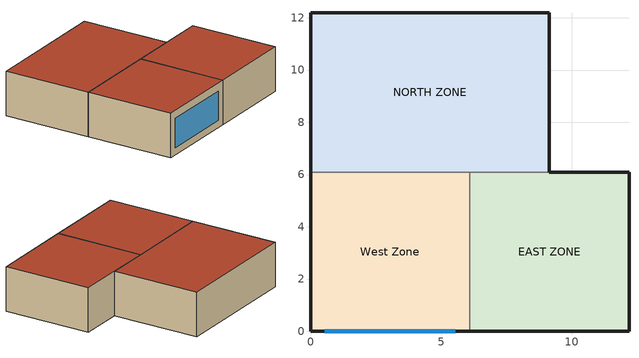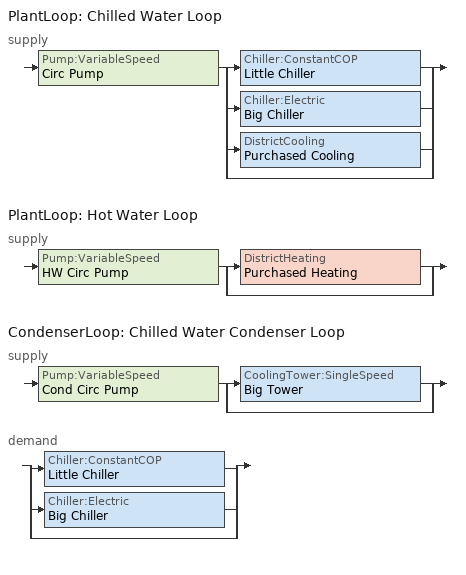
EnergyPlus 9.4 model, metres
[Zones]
West Zone
 floor ground (Slab Floor with Radiant): 0,0 0,6.1 6.1,6.1 6.1,0 z0
 wall outside (EXTWALL80): 0,6.1 0,0 6.1,0 z0:3.05
 wall to NORTH ZONE (PARTITION06): 6.1,6.1 0,6.1 z0:3.05
 wall to EAST ZONE (PARTITION06): 6.1,0 6.1,6.1 z0:3.05
 window (WIN-CON-LIGHT): 0.55,0 5.55,0 z0.5:2.5
 roof outside (ROOF34): 0,6.1 0,0 6.1,0 6.1,6.1 z3.05
EAST ZONE
 floor ground (Slab Floor with Radiant): 6.1,0 6.1,6.1 12.19,6.1 12.19,0 z0
 wall outside (EXTWALL80): 6.1,0 12.19,0 12.19,6.1 9.14,6.1 z0:3.05
 wall to NORTH ZONE (PARTITION06): 9.14,6.1 6.1,6.1 z0:3.05
 roof outside (ROOF34): 6.1,6.1 6.1,0 12.19,0 12.19,6.1 z3.05
NORTH ZONE
 floor ground (Slab Floor with Radiant): 0,6.1 0,12.19 9.14,12.19 9.14,6.1 z0
 wall outside (EXTWALL80): 9.14,6.1 9.14,12.19 0,12.19 0,6.1 z0:3.05
 roof outside (ROOF34): 0,12.19 0,6.1 9.14,6.1 9.14,12.19 z3.05
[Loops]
PlantLoop 'Chilled Water Loop'
 supply: Pump:VariableSpeed 'Circ Pump' > split
  | Chiller:ConstantCOP 'Little Chiller'
  | Chiller:Electric 'Big Chiller'
  | DistrictCooling 'Purchased Cooling'
  | bypass
PlantLoop 'Hot Water Loop'
 supply: Pump:VariableSpeed 'HW Circ Pump' > split
  | DistrictHeating 'Purchased Heating'
  | bypass
CondenserLoop 'Chilled Water Condenser Loop'
 supply: Pump:VariableSpeed 'Cond Circ Pump' > split
  | CoolingTower:SingleSpeed 'Big Tower'
  | bypass
 demand: split
  | Chiller:ConstantCOP 'Little Chiller'
  | Chiller:Electric 'Big Chiller'
  | bypass
[Building]
NONE: North Axis {deg}=0; Terrain=Suburbs; Loads Convergence Tolerance Value {W}=0.04; Temperature Convergence Tolerance Value {deltaC}=0.4; Solar Distribution=FullInteriorAndExterior; Maximum Number of Warmup Days=25; Minimum Number of Warmup Days=6
[Site:Location]
CHICAGO_IL_USA_WMO_725300: Latitude {deg}=42; Longitude {deg}=-87.88; Time Zone {hr}=-6; Elevation {m}=190
[SizingPeriod:DesignDay] Day of Month=21; Humidity Condition Type=Wetbulb; Barometric Pressure {Pa}=99063; Rain Indicator=No; Snow Indicator=No; Daylight Saving Time Indicator=No; Solar Model Indicator=ASHRAEClearSky
Name | Month | Day Type | Maximum Dry-Bulb Temperature {C} | Daily Dry-Bulb Temperature Range {deltaC} | Wetbulb or DewPoint at Maximum Dry-Bulb {C} | Wind Speed {m/s} | Wind Direction {deg} | Sky Clearness
CHICAGO Ann Htg 99% Condns DB | 1 | WinterDesignDay | -17.3 | 0 | -17.3 | 4.9 | 270 | 0
CHICAGO Ann Clg 1% Condns DB=>MWB | 7 | SummerDesignDay | 31.5 | 10.7 | 10 | 5.3 | 230 | 1
[Site:GroundTemperature:BuildingSurface]
20.03, 20.03, 20.13, 20.3, 20.43, 20.52, 20.62, 20.77, 20.78, 20.55, 20.44, 20.2
[Material] Thermal Absorptance=0.9
Name | Roughness | Thickness {m} | Conductivity {W/m-K} | Density {kg/m3} | Specific Heat {J/kg-K} | Solar Absorptance | Visible Absorptance
A1 - 1 IN STUCCO | Smooth | 0.0253898 | 0.691831 | 1858.142 | 836.8 | 0.92 | 0.92
C4 - 4 IN COMMON BRICK | Rough | 0.101498 | 0.726422 | 1922.216 | 836.8 | 0.76 | 0.76
E1 - 3 / 4 IN PLASTER OR GYP BOARD | Smooth | 0.01905 | 0.726422 | 1601.846 | 836.8 | 0.92 | 0.92
C6 - 8 IN CLAY TILE | Smooth | 0.203302 | 0.570761 | 1121.292 | 836.8 | 0.82 | 0.82
E2 - 1 / 2 IN SLAG OR STONE | Rough | 0.0127102 | 1.435549 | 881.0155 | 1673.6 | 0.55 | 0.55
E3 - 3 / 8 IN FELT AND MEMBRANE | Rough | 0.00954024 | 0.190253 | 1121.292 | 1673.6 | 0.75 | 0.75
B5 - 1 IN DENSE INSULATION | VeryRough | 0.0253898 | 0.0432394 | 91.30524 | 836.8 | 0.5 | 0.5
C12 - 2 IN HW CONCRETE | MediumRough | 0.0509016 | 1.729577 | 2242.585 | 836.8 | 0.65 | 0.65
CONCRETE - DRIED SAND AND GRAVEL 4 IN | MediumRough | 0.1 | 1.29 | 2242.58 | 830 | 0.6 | 0.6
INS - EXPANDED EXT POLYSTYRENE R12 2 IN | Rough | 0.05 | 0.02 | 56.06 | 1210 | 0.5 | 0.5
GYP1 | MediumRough | 0.0127 | 0.7845 | 1842.12 | 988 | 0.5 | 0.5
GYP2 | MediumRough | 0.01905 | 0.7845 | 1842.12 | 988 | 0.5 | 0.5
FINISH FLOORING - TILE 1 / 16 IN | Smooth | 0.0016 | 0.17 | 1922.21 | 1250 | 0.5 | 0.5
[WindowMaterial:Glazing]
WIN-LAY-GLASS-LIGHT: Optical Data Type=SpectralAverage; Thickness {m}=0.003; Solar Transmittance at Normal Incidence=0.9; Front Side Solar Reflectance at Normal Incidence=0.031; Back Side Solar Reflectance at Normal Incidence=0.031; Visible Transmittance at Normal Incidence=0.9; Front Side Visible Reflectance at Normal Incidence=0.05; Back Side Visible Reflectance at Normal Incidence=0.05; Infrared Transmittance at Normal Incidence=0; Front Side Infrared Hemispherical Emissivity=0.84; Back Side Infrared Hemispherical Emissivity=0.84; Conductivity {W/m-K}=0.9
[Construction]
EXTWALL80: A1 - 1 IN STUCCO, C4 - 4 IN COMMON BRICK, E1 - 3 / 4 IN PLASTER OR GYP BOARD
PARTITION06: E1 - 3 / 4 IN PLASTER OR GYP BOARD, C6 - 8 IN CLAY TILE, E1 - 3 / 4 IN PLASTER OR GYP BOARD
ROOF34: E2 - 1 / 2 IN SLAG OR STONE, E3 - 3 / 8 IN FELT AND MEMBRANE, B5 - 1 IN DENSE INSULATION, C12 - 2 IN HW CONCRETE
WIN-CON-LIGHT: WIN-LAY-GLASS-LIGHT
[Construction:InternalSource]
Slab Floor with Radiant: 4, 4, 1, 0.1524, 0, CONCRETE - DRIED SAND AND GRAVEL 4 IN, INS - EXPANDED EXT POLYSTYRENE R12 2 IN, GYP1, GYP2, FINISH FLOORING - TILE 1 / 16 IN
[Zone] Type=1; Multiplier=1; Ceiling Height {m}=autocalculate; Volume {m3}=autocalculate
West Zone; EAST ZONE; NORTH ZONE
[People] Number of People Schedule=BLDG Sch   1; Number of People Calculation Method=people; Fraction Radiant=0.3; Activity Level Schedule=Activity Sch; Carbon Dioxide Generation Rate {m3/s-W}=3.82E-8; Mean Radiant Temperature Calculation Type=zoneaveraged; Work Efficiency Schedule=Work Eff Sch; Clothing Insulation Calculation Method=ClothingInsulationSchedule; Clothing Insulation Schedule=Clothing Sch; Air Velocity Schedule=Air Velo Sch; Thermal Comfort Model 1 Type=FANGER
Name | Zone or ZoneList | Number of People
West Zone | West Zone | 3
EAST ZONE | EAST ZONE | 3
NORTH ZONE | NORTH ZONE | 4
[ElectricEquipment] Schedule=BLDG Sch   2; Design Level Calculation Method=EquipmentLevel; Fraction Latent=0; Fraction Radiant=0.3; Fraction Lost=0
Name | Zone or ZoneList | Design Level {W}
West Zone ElecEq 1 | West Zone | 2928.751
EAST ZONE ElecEq 1 | EAST ZONE | 1464.375
NORTH ZONE ElecEq 1 | NORTH ZONE | 2928.751
[Lights] Schedule=BLDG Sch   3; Design Level Calculation Method=LightingLevel; Return Air Fraction=0; Fraction Radiant=0.2; Fraction Visible=0.2; Fraction Replaceable=0
Name | Zone or ZoneList | Lighting Level {W}
EAST ZONE Lights 1 | EAST ZONE | 1464.375
NORTH ZONE Lights 1 | NORTH ZONE | 878.6252
[ZoneInfiltration:DesignFlowRate] Schedule=ON; Design Flow Rate Calculation Method=flow/zone; Constant Term Coefficient=1; Temperature Term Coefficient=0; Velocity Term Coefficient=0; Velocity Squared Term Coefficient=0
Name | Zone or ZoneList | Design Flow Rate {m3/s}
West Zone Infil 1 | West Zone | 0.01
EAST ZONE Infil 1 | EAST ZONE | 0.01
NORTH ZONE Infil 1 | NORTH ZONE | 0.015
[Sizing:Zone] Zone Cooling Design Supply Air Temperature Input Method=SupplyAirTemperature; Zone Cooling Design Supply Air Temperature {C}=16; Zone Heating Design Supply Air Temperature Input Method=SupplyAirTemperature; Zone Heating Design Supply Air Temperature {C}=40; Zone Cooling Design Supply Air Humidity Ratio {kgWater/kgDryAir}=0.009; Zone Heating Design Supply Air Humidity Ratio {kgWater/kgDryAir}=0.004; Zone Heating Sizing Factor=0; Zone Cooling Sizing Factor=0; Cooling Design Air Flow Method=DesignDay; Cooling Design Air Flow Rate {m3/s}=0; Heating Design Air Flow Method=DesignDay; Heating Design Air Flow Rate {m3/s}=0; Account for Dedicated Outdoor Air System=No; Dedicated Outdoor Air System Control Strategy=NeutralSupplyAir; Dedicated Outdoor Air Low Setpoint Temperature for Design {C}=autosize; Dedicated Outdoor Air High Setpoint Temperature for Design {C}=autosize
Name | Design Specification Outdoor Air Object
West Zone | SZ DSOA West Zone
EAST ZONE | SZ DSOA EAST ZONE
NORTH ZONE | SZ DSOA NORTH ZONE
[DesignSpecification:OutdoorAir] Outdoor Air Method=flow/person; Outdoor Air Flow per Person {m3/s-person}=0.00944; Outdoor Air Flow per Zone Floor Area {m3/s-m2}=0; Outdoor Air Flow per Zone {m3/s}=0
SZ DSOA West Zone; SZ DSOA EAST ZONE; SZ DSOA NORTH ZONE
[Sizing:Plant]
Name | Loop Type | Design Loop Exit Temperature {C} | Loop Design Temperature Difference {deltaC}
Hot Water Loop | heating | 60 | 10
Chilled Water Loop | cooling | 6.7 | 2
[PlantLoop] Fluid Type=Water; Minimum Loop Flow Rate {m3/s}=0; Plant Loop Volume {m3}=autocalculate; Load Distribution Scheme=Optimal
Name | Plant Equipment Operation Scheme | Maximum Loop Temperature {C} | Minimum Loop Temperature {C} | Maximum Loop Flow Rate {m3/s}
Chilled Water Loop | CW Loop Operation | 98 | 1 | 0.0039
Hot Water Loop | Hot Loop Operation | 100 | 10 | 0.0043
[SetpointManager:Scheduled] Control Variable=Temperature
Name | Schedule | Setpoint Node or NodeList
Chilled Water Loop Setpoint Manager | CW Loop Temp Schedule | Chilled Water Loop Setpoint Node List
Big Chiller Setpoint Manager | CW Loop Temp Schedule | Big Chiller Outlet Node
Little Chiller Setpoint Manager | CW Loop Temp Schedule | Little Chiller Outlet Node
Hot Water Loop Setpoint Manager | HW Loop Temp Schedule | Hot Water Loop Setpoint Node List
[PlantEquipmentOperationSchemes]
Name | Control Scheme 1 | Control Scheme 1 Schedule | Control Scheme 2 | Control Scheme 2 Schedule
CW Loop Operation | Peak Operation | On Peak | Off Peak Operation | Off Peak
Hot Loop Operation | Purchased Only | ON
[PlantEquipmentOperation:CoolingLoad] Load Range 1 Lower Limit {W}=0
Name | Load Range 1 Upper Limit {W} | Range 1 Equipment List | Load Range 2 Lower Limit {W} | Load Range 2 Upper Limit {W} | Range 2 Equipment List | Load Range 3 Lower Limit {W} | Load Range 3 Upper Limit {W} | Range 3 Equipment List
Peak Operation | 70000 | Chiller Plant | 70000 | 245000 | Chiller Plant and Purchased | 245000 | 500000 | Purchased Only
Off Peak Operation | 900000 | All Chillers
Year Round Tower Operation | 90000000 | All Towers
[PlantEquipmentList]
Chiller Plant: Little Chiller
Chiller Plant and Purchased: Big Chiller, Purchased Cooling
Purchased Only: Purchased Cooling
All Chillers: Big Chiller, Little Chiller
heating plant: Purchased Heating
[DistrictCooling]
Purchased Cooling: Nominal Capacity {W}=680000
[Chiller:Electric]
Big Chiller: Condenser Type=WaterCooled; Nominal Capacity {W}=45000; Nominal COP {W/W}=2.75; Minimum Part Load Ratio=.15; Maximum Part Load Ratio=1; Optimum Part Load Ratio=.65; Design Condenser Inlet Temperature {C}=29.44; Temperature Rise Coefficient=2.682759; Design Chilled Water Outlet Temperature {C}=6.667; Design Chilled Water Flow Rate {m3/s}=0.0039; Design Condenser Fluid Flow Rate {m3/s}=0.0011; Coefficient 1 of Capacity Ratio Curve=0.944836; Coefficient 2 of Capacity Ratio Curve=-0.0570088; Coefficient 3 of Capacity Ratio Curve=-0.00185486; Coefficient 1 of Power Ratio Curve=1.907846; Coefficient 2 of Power Ratio Curve=-1.20499; Coefficient 3 of Power Ratio Curve=0.263462; Coefficient 1 of Full Load Ratio Curve=0.03303; Coefficient 2 of Full Load Ratio Curve=0.6852; Coefficient 3 of Full Load Ratio Curve=0.2818; Chilled Water Outlet Temperature Lower Limit {C}=5; Chiller Flow Mode=LeavingSetpointModulated
[Chiller:ConstantCOP]
Little Chiller: Nominal Capacity {W}=25000; Nominal COP {W/W}=2.5; Design Chilled Water Flow Rate {m3/s}=0.0039; Design Condenser Water Flow Rate {m3/s}=0.0011; Condenser Type=WaterCooled; Chiller Flow Mode=LeavingSetpointModulated
[Pump:VariableSpeed] Design Pump Head {Pa}=300000; Motor Efficiency=.87; Fraction of Motor Inefficiencies to Fluid Stream=0; Coefficient 1 of the Part Load Performance Curve=0; Coefficient 2 of the Part Load Performance Curve=1; Coefficient 3 of the Part Load Performance Curve=0; Coefficient 4 of the Part Load Performance Curve=0; Design Minimum Flow Rate {m3/s}=0; Pump Control Type=INTERMITTENT
Name | Design Maximum Flow Rate {m3/s} | Design Power Consumption {W}
Circ Pump | .0039 | 2000
Cond Circ Pump | .0022 | 1000
HW Circ Pump | .0043 | 2000
[CondenserLoop]
Chilled Water Condenser Loop: Fluid Type=Water; Condenser Equipment Operation Scheme=Tower Loop Operation; Maximum Loop Temperature {C}=80; Minimum Loop Temperature {C}=10; Maximum Loop Flow Rate {m3/s}=0.0022; Minimum Loop Flow Rate {m3/s}=0; Condenser Loop Volume {m3}=autocalculate; Load Distribution Scheme=SequentialLoad
[SetpointManager:FollowOutdoorAirTemperature]
MyCondenserControl: Control Variable=Temperature; Reference Temperature Type=OutdoorAirWetBulb; Offset Temperature Difference {deltaC}=0; Maximum Setpoint Temperature {C}=80; Minimum Setpoint Temperature {C}=10; Setpoint Node or NodeList=Condenser Supply Outlet Node
[CondenserEquipmentOperationSchemes]
Tower Loop Operation: Control Scheme 1=Year Round Tower Operation; Control Scheme 1 Schedule=ON
[CondenserEquipmentList]
All Towers: Big Tower
[CoolingTower:SingleSpeed]
Big Tower: Design Water Flow Rate {m3/s}=.0022; Design Air Flow Rate {m3/s}=16; Design Fan Power {W}=1000; Design U-Factor Times Area Value {W/K}=1750; Free Convection Regime Air Flow Rate {m3/s}=0; Free Convection Regime U-Factor Times Area Value {W/K}=0; Performance Input Method=UFactorTimesAreaAndDesignWaterFlowRate
[PlantEquipmentOperation:HeatingLoad]
Purchased Only: Load Range 1 Lower Limit {W}=0; Load Range 1 Upper Limit {W}=1000000; Range 1 Equipment List=heating plant
[DistrictHeating]
Purchased Heating: Nominal Capacity {W}=1000000
[ZoneControl:Thermostat] Control Type Schedule=Zone Control Type Sched; Control 1=Heating Setpoint with SB; Control 2=Cooling Setpoint with SB
Name | Zone or ZoneList
Zone 1 Thermostat | West Zone
Zone 2 Thermostat | EAST ZONE
Zone 3 Thermostat | NORTH ZONE
[ThermostatSetpoint:SingleHeating]
Heating Setpoint with SB: Setpoint Temperature Schedule=Heating Setpoints
[ThermostatSetpoint:SingleCooling]
Cooling Setpoint with SB: Setpoint Temperature Schedule=Cooling Setpoints
[ZoneHVAC:LowTemperatureRadiant:VariableFlow     West Zone Radiant Floor]
Design_Object_Name=West Zone Radiant Floor Design; Availability_Schedule_Name=RadiantSysAvailSched; Zone_Name=West Zone; Surface_Name_or_Radiant_Surface_Group_Name=Zn001:Flr001; Hydronic_Tubing_Length=400; Heating_Design_Capacity=Autosize; Maximum_Hot_Water_Flow=0.00008; Heating_Water_Inlet_Node_Name=West Zone Radiant Water Inlet Node; Heating_Water_Outlet_Node_Name=West Zone Radiant Water Outlet Node; Maximum_Cold_Water_Flow=0.0012; Cooling_Water_Inlet_Node_Name=Zone 1 Cooling Water Inlet Node; Cooling_Water_Outlet_Node_Name=Zone 1 Cooling Water Outlet Node
[ZoneHVAC:LowTemperatureRadiant:VariableFlow:Design     West Zone Radiant Floor Design]
Fluid_to_Radiant_Surface_Heat_Transfer_Model=ConvectionOnly; Hydronic_Tubing_Inside_Diameter=0.012; Hydronic_Tubing_Outside_Diameter=0.016; Hydronic_Tubing_Conductivity=0.35; Temperature_Control_Type=MeanAirTemperature; Setpoint_Control_Type=HalfFlowPower; Heating_Design_Capacity_Method=HeatingDesignCapacity; Heating_Control_Throttling_Range=2; Heating_Control_Temperature_Schedule_Name=Radiant Heating Setpoints; Cooling_Design_Capacity_Method=CoolingDesignCapacity; Cooling_Design_Capacity=Autosize; Cooling_Control_Throttling_Range=2; Cooling_Control_Temperature_Schedule_Name=Radiant Cooling Setpoints
[ZoneHVAC:LowTemperatureRadiant:VariableFlow     East Zone Radiant Floor]
Design_Object_Name=East Zone Radiant Floor Design; Availability_Schedule_Name=RadiantSysAvailSched; Zone_Name=East Zone; Surface_Name_or_Radiant_Surface_Group_Name=Zn002:Flr001; Hydronic_Tubing_Length=400; Heating_Design_Capacity=Autosize; Maximum_Hot_Water_Flow=0.00008; Heating_Water_Inlet_Node_Name=East Zone Radiant Water Inlet Node; Heating_Water_Outlet_Node_Name=East Zone Radiant Water Outlet Node; Maximum_Cold_Water_Flow=0.0012; Cooling_Water_Inlet_Node_Name=Zone 2 Cooling Water Inlet Node; Cooling_Water_Outlet_Node_Name=Zone 2 Cooling Water Outlet Node
[ZoneHVAC:LowTemperatureRadiant:VariableFlow:Design     East Zone Radiant Floor Design]
Fluid_to_Radiant_Surface_Heat_Transfer_Model=ConvectionOnly; Hydronic_Tubing_Inside_Diameter=0.012; Hydronic_Tubing_Outside_Diameter=0.016; Hydronic_Tubing_Conductivity=0.35; Temperature_Control_Type=MeanAirTemperature; Setpoint_Control_Type=HalfFlowPower; Heating_Design_Capacity_Method=HeatingDesignCapacity; Heating_Control_Throttling_Range=2; Heating_Control_Temperature_Schedule_Name=Radiant Heating Setpoints; Cooling_Design_Capacity_Method=CoolingDesignCapacity; Cooling_Design_Capacity=Autosize; Cooling_Control_Throttling_Range=2; Cooling_Control_Temperature_Schedule_Name=Radiant Cooling Setpoints
[ZoneHVAC:LowTemperatureRadiant:VariableFlow     North Zone Radiant Floor]
Design_Object_Name=North Zone Radiant Floor Design; Availability_Schedule_Name=RadiantSysAvailSched; Zone_Name=North Zone; Surface_Name_or_Radiant_Surface_Group_Name=Zn003:Flr001; Hydronic_Tubing_Length=400; Heating_Design_Capacity=Autosize; Maximum_Hot_Water_Flow=0.0001; Heating_Water_Inlet_Node_Name=North Zone Radiant Water Inlet Node; Heating_Water_Outlet_Node_Name=North Zone Radiant Water Outlet Node; Maximum_Cold_Water_Flow=0.0015; Cooling_Water_Inlet_Node_Name=Zone 3 Cooling Water Inlet Node; Cooling_Water_Outlet_Node_Name=Zone 3 Cooling Water Outlet Node
[ZoneHVAC:LowTemperatureRadiant:VariableFlow:Design     North Zone Radiant Floor Design]
Fluid_to_Radiant_Surface_Heat_Transfer_Model=ConvectionOnly; Hydronic_Tubing_Inside_Diameter=0.012; Hydronic_Tubing_Outside_Diameter=0.016; Hydronic_Tubing_Conductivity=0.35; Temperature_Control_Type=MeanAirTemperature; Setpoint_Control_Type=HalfFlowPower; Heating_Design_Capacity_Method=HeatingDesignCapacity; Heating_Control_Throttling_Range=2; Heating_Control_Temperature_Schedule_Name=Radiant Heating Setpoints; Cooling_Design_Capacity_Method=CoolingDesignCapacity; Cooling_Design_Capacity=Autosize; Cooling_Control_Throttling_Range=2; Cooling_Control_Temperature_Schedule_Name=Radiant Cooling Setpoints
[Schedule:Compact]
HEATING SETPOINTS: Through: 12/31, For: Weekdays Weekends Holidays CustomDay1 CustomDay2, Until: 7:00, 15, Until: 17:00, 20, Until: 24:00, 15, For: SummerDesignDay, Until: 24:00, 15, For: WinterDesignDay, Until: 24:00, 20
COOLING SETPOINTS: Through: 12/31, For: Weekdays Weekends Holidays CustomDay1 CustomDay2, Until: 7:00, 30, Until: 17:00, 24, Until: 24:00, 30, For: SummerDesignDay, Until: 24:00, 24, For: WinterDesignDay, Until: 24:00, 50
ZONE CONTROL TYPE SCHED: Through: 3/31, For: Alldays, Until: 24:00, 1, Through: 9/30, For: Alldays, Until: 24:00, 2, Through: 12/31, For: Alldays, Until: 24:00, 1
ACTIVITY SCH: Through: 12/31, For: Alldays, Until: 24:00, 131.8
WORK EFF SCH: Through: 12/31, For: Alldays, Until: 24:00, 0
CLOTHING SCH; ON; RADIANTSYSAVAILSCHED: Through: 12/31, For: Alldays, Until: 24:00, 1
AIR VELO SCH: Through: 12/31, For: Alldays, Until: 24:00, 0.137
BLDG SCH   1: Through: 12/31, For: Weekdays SummerDesignDay WinterDesignDay, Until: 6:00, 0, Until: 7:00, 0.1, Until: 8:00, 0.5, Until: 12:00, 1, Until: 13:00, 0.5, Until: 16:00, 1, Until: 17:00, 0.5, Until: 18:00, 0.1, Until: 24:00, 0, For: Sunday Saturday Holiday CustomDay1 CustomDay2, Until: 24:00, 0
BLDG SCH   2: Through: 12/31, For: Weekdays SummerDesignDay WinterDesignDay, Until: 8:00, 0, Until: 18:00, 1, Until: 24:00, 0, For: Sunday Saturday Holiday CustomDay1 CustomDay2, Until: 24:00, 0
BLDG SCH   3: Through: 12/31, For: Weekdays SummerDesignDay WinterDesignDay, Until: 6:00, 0.05, Until: 7:00, 0.2, Until: 17:00, 1, Until: 18:00, 0.5, Until: 24:00, 0.05, For: Sunday Saturday Holiday CustomDay1 CustomDay2, Until: 24:00, 0.05
ON PEAK: Through: 12/31, For: Alldays, Until: 9:00, 0, Until: 18:00, 1, Until: 24:00, 0
OFF PEAK: Through: 12/31, For: Alldays, Until: 9:00, 1, Until: 18:00, 0, Until: 24:00, 1
CW LOOP TEMP SCHEDULE: Through: 12/31, For: Alldays, Until: 24:00, 10
HW LOOP TEMP SCHEDULE: Through: 12/31, For: Alldays, Until: 24:00, 60
RADIANT HEATING SETPOINTS: Through: 12/31, For: Alldays, Until: 7:00, 12, Until: 17:00, 17, Until: 24:00, 12
RADIANT COOLING SETPOINTS: Through: 12/31, For: Alldays, Until: 24:00, 26
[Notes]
RadLoTempHydrHeatCoolDry.idf
Basic file description:  1 story building divided into 3 interior conditioned zones. Roof with no plenum.
No ground contact with floor.
Highlights:              HVAC: hydronic low temperature radiant system heats and cools.
Simulation Location/Run: CHICAGO_IL_USA_WMO_725300, 2 design days, 1 run period,
Run Control executes the design days only.
Location:                Chicago, IL
Design Days:             CHICAGO_IL_USA Annual Heating 99%, MaxDB=-17.3°C
CHICAGO_IL_USA Annual Cooling DRY (DB=>MWB) 1%, MaxDB=31.5°C MWB=10°C
Run Period (Weather File): none
Run Control:             No Zone or System sizing required (design days only, see RUN CONTROL object)
Building: Single floor rectangular L-shaped building 40 ft south wall, 40 ft west wall, zone height 10 feet.
There is a single window in the West Zone south wall. The walls are 1 in stucco over 4 in common brick
and gypboard. The roof is a built up roof with 1/2 in stone over 3/8 in felt over 1 in dense insulation
supported by 2 in heavy weight concrete. The window is single pane 3mm clear.
The window to wall ratio is approximately 0.07.
The building is oriented due north.
Floor Area:        130.1 m2 (1403 ft2)
Number of Stories: 1
Zone Description Details:
|       West         |         East           |    window = *
Internal gains description:     ZONE West      - lighting is 0 watts, equip is 2928.751 watts, 3 occupants
Internal gains description:     ZONE North     - lighting is 878.6252 watts, equip is 2928.751 watts, 4 occupants
Internal gains description:     ZONE East      - lighting is 1464.375 watts, equip is 1464.375 watts, 3 occupants
Interzone Surfaces:             3 interzone surfaces (see diagram)
Internal Mass:                  None
Windows:                        1 - single pane clear 3mm glass
Detached Shading:               None
Daylight:                       None
Natural Ventilation:            None
Compact Schedules:              Yes
Solair Distribution:            FullInteriorAndExterior
HVAC:                           A hydronic low temperature radiant system is used for heating and cooling.
Zonal Equipment:                LOW TEMP RADIANT SYSTEM:HYDRONIC
Central Air Handling Equipment: No
System Equipment Autosize:      No (chilled water, condenser, and hot water loop volumes are autosized)
Purchased Cooling:              No
Purchased Heating:              No
Purchased Chilled Water:        Yes (only used if alternate priority control equipment list is selected)
Purchased Hot Water:            Yes
Coils:                          None
Pumps:                          Pump:VariableSpeed
Boilers:                        None
Chillers:                       Chiller:Electric (PlantEquipmentOperation:CoolingLoad set up for electric chiller only)
Chiller:ConstantCOP or DistrictCooling may be used if desired in various
combinations by changing priority control equipment list name in
PlantEquipmentOperation:CoolingLoad object.
Towers:                         2 ea. COOLING TOWER:SINGLE SPEED in series (leaving water set point = 35 C, each
towers UA = 175, water flow rate = 0.0011 m3/s, air flow rate = 8 m3/s, capacity is
determined using UA and Design Water Flow Rate method)
Standard Reports:               None
Timestep or Hourly Variables:   Timestep
Time bins Report:               None
HTML Report:                    None
Environmental Emissions:        None
Utility Tariffs:                None
